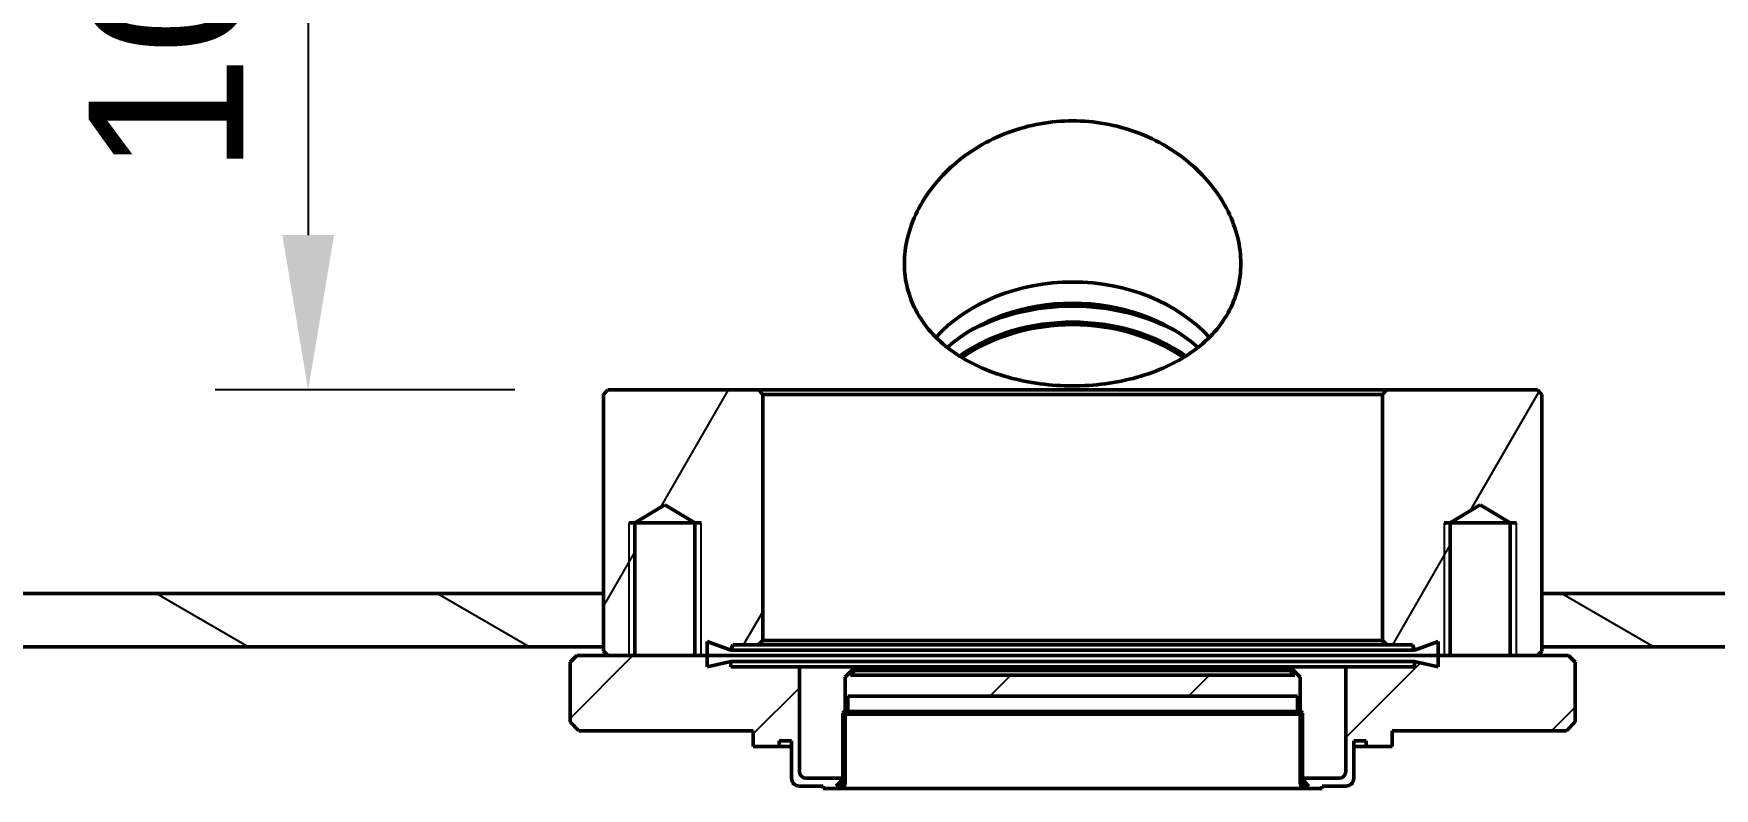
# Model space of a CAD drawing. Header units: millimetres. Extents: x 0 to 420, y 0 to 297.
# Drawn here: x 231.81 to 269.78, y 197.45 to 214.5 of the extents above; entities that cross this region are included whole.
import ezdxf

# ---------------------------------------------------------------- set-up
doc = ezdxf.new("R2010")
doc.units = ezdxf.units.MM
doc.header["$LTSCALE"] = 0.75
for name, color, linetype, lineweight in [('FD_Dimensions', 7, 'Continuous', 25), ('Hatching', 7, 'Continuous', 25), ('Visible', 7, 'Continuous', 50), ('Visible Narrow', 7, 'Continuous', 25)]:
    doc.layers.add(name, color=color, linetype=linetype, lineweight=lineweight)
doc.styles.get("Standard").update_dxf_attribs({"font": 'arial.ttf'})
doc.dimstyles.new('Dim-ISO-25', dxfattribs={"dimtxt": 3.5, "dimasz": 3.5, "dimexe": 2.1, "dimexo": 2.1, "dimgap": 1.4, "dimtad": 1, "dimzin": 12, "dimdsep": 46, "dimtxsty": 'Standard', "dimcen": 0, "dimazin": 3, "dimtp": 0.1, "dimtm": 0.1, "dimtfac": 0.714286, "dimtmove": 0, "dimatfit": 3, "dimfxl": 1, "dimtzin": 12, "dimarcsym": 0})

# ---------------------------------------------------------------- blocks, each defined once
blk = doc.blocks.new('*D15')
at = {"layer": 'Defpoints', "color": 0, "transparency": 16777216}
for p in [(241.685687, 228.390976), (238.015724, 206.450976), (244.785687, 206.450976)]:
    blk.add_point(p, dxfattribs=at)
at = {"layer": 'FD_Dimensions', "color": 0, "lineweight": -2, "transparency": 16777216}
for p, q in [((239.585687, 228.390976), (235.915724, 228.390976)), ((238.015724, 224.890976), (238.015724, 209.950976)), ((242.685687, 206.450976), (235.915724, 206.450976))]:
    blk.add_line(p, q, dxfattribs=at)
at = {"layer": 'FD_Dimensions', "color": 0, "transparency": 16777216}
for points in [[(237.432391, 224.890976), (238.599057, 224.890976), (238.015724, 228.390976)], [(237.432391, 209.950976), (238.599057, 209.950976), (238.015724, 206.450976)]]:
    blk.add_solid(points, dxfattribs=at)
at = {"layer": 'FD_Dimensions', "color": 0, "transparency": 16777216, "insert": (234.828719, 217.420976), "char_height": 3.5, "attachment_point": 5, "rotation": 90}
blk.add_mtext('109.7', dxfattribs=at)

msp = doc.modelspace()

# ---------------------------------------------------------------- hatches: boundary and pattern name
at = {"layer": 'Hatching'}
h = msp.add_hatch(dxfattribs=at)
h.set_pattern_fill('ANSI31', color=256, angle=105, style=0)
h.paths.add_polyline_path([(244.6857, 200.651), (244.6857, 201.851), (215.8257, 201.851), (215.8257, 200.651), (218.2057, 200.651)], flags=0)
h.paths.add_polyline_path([(265.8857, 201.851), (265.8857, 200.651), (292.3657, 200.651), (294.7457, 200.651), (294.7457, 201.851)], flags=0)
h.paths.add_polyline_path([(224.2857, 252.711), (224.2857, 250.331), (224.2857, 241.851), (218.2057, 241.851), (215.8257, 241.851), (215.8257, 240.651), (225.0857, 240.651), (225.0857, 252.711)], flags=0)
h.paths.add_polyline_path([(262.2857, 241.851), (262.2857, 250.331), (262.2857, 252.711), (261.4857, 252.711), (261.4857, 240.651), (294.7457, 240.651), (294.7457, 241.851), (292.3657, 241.851)], flags=0)
h = msp.add_hatch(dxfattribs=at)
h.set_pattern_fill('ANSI31', color=256, angle=15, style=0)
h.paths.add_polyline_path([(265.8857, 206.351), (265.7857, 206.451), (262.3857, 206.451), (262.2857, 206.351), (262.2857, 200.791), (262.3857, 200.691), (262.962, 200.691), (263.0057, 200.571), (263.5407, 200.7657), (263.5407, 200.451), (263.8177, 200.451), (263.8177, 203.451), (264.4957, 203.8583), (265.1736, 203.451), (265.1736, 200.451), (265.7857, 200.451), (265.8857, 200.551), (265.8857, 200.651), (265.8857, 201.851)], flags=0)
h.paths.add_polyline_path([(244.7857, 206.451), (244.6857, 206.351), (244.6857, 201.851), (244.6857, 200.651), (244.6857, 200.551), (244.7857, 200.451), (245.3977, 200.451), (245.3977, 203.451), (246.0757, 203.8583), (246.7536, 203.451), (246.7536, 200.451), (247.0307, 200.451), (247.0307, 200.7657), (247.5657, 200.571), (247.6094, 200.691), (248.1857, 200.691), (248.2857, 200.791), (248.2857, 206.351), (248.1857, 206.451)], flags=0)
h = msp.add_hatch(dxfattribs=at)
h.set_pattern_fill('ANSI31', color=256, style=0)
edge = h.paths.add_edge_path(flags=0)
edge.add_line((260.5232, 197.6773), (260.5232, 197.6011))
edge.add_line((260.5232, 197.6011), (260.6248, 197.4995))
edge.add_line((260.6248, 197.4995), (260.5511, 197.4995))
edge.add_ellipse((260.5511, 197.5757), major_axis=(0, -0.0762), ratio=1, start_angle=-89.99982, end_angle=0, ccw=False)
edge.add_line((260.4749, 197.5757), (260.4749, 199.1505))
edge.add_line((260.4749, 199.1505), (260.4241, 199.2003))
edge.add_line((260.4241, 199.2003), (260.4241, 199.9633))
edge.add_line((260.4241, 199.9633), (260.2387, 200.1487))
edge.add_line((260.2387, 200.1487), (260.2028, 200.1128))
edge.add_line((260.2028, 200.1128), (260.3074, 200.0082))
edge.add_line((260.3074, 200.0082), (250.264, 200.0082))
edge.add_line((250.264, 200.0082), (250.3686, 200.1128))
edge.add_line((250.3686, 200.1128), (250.3327, 200.1487))
edge.add_line((250.3327, 200.1487), (250.1473, 199.9633))
edge.add_line((250.1473, 199.9633), (250.1473, 199.2003))
edge.add_line((250.1473, 199.2003), (250.0965, 199.1505))
edge.add_line((250.0965, 199.1505), (250.0965, 197.5757))
edge.add_ellipse((250.0203, 197.5757), major_axis=(0.0762, 0), ratio=1, start_angle=-89.99982, end_angle=0, ccw=False)
edge.add_line((250.0203, 197.4995), (249.9466, 197.4995))
edge.add_line((249.9466, 197.4995), (250.0482, 197.6011))
edge.add_line((250.0482, 197.6011), (250.0482, 197.6773))
edge.add_line((250.0482, 197.6773), (249.2659, 197.6773))
edge.add_ellipse((249.2659, 197.8297), major_axis=(0, -0.1524), ratio=1, start_angle=-89.99871, end_angle=0, ccw=False)
edge.add_line((249.1135, 197.8297), (249.1135, 200.1919))
edge.add_line((249.1135, 200.1919), (247.5641, 200.1919))
edge.add_line((247.5641, 200.1919), (247.5641, 200.3189))
edge.add_line((247.5641, 200.3189), (247.0307, 200.1919))
edge.add_line((247.0307, 200.1919), (247.0307, 200.451))
edge.add_line((247.0307, 200.451), (246.8927, 200.451))
edge.add_line((246.8927, 200.451), (246.7536, 200.451))
edge.add_line((246.7536, 200.451), (245.3977, 200.451))
edge.add_line((245.3977, 200.451), (245.2587, 200.451))
edge.add_line((245.2587, 200.451), (244.7857, 200.451))
edge.add_line((244.7857, 200.451), (244.0843, 200.451))
edge.add_line((244.0843, 200.451), (243.9319, 200.2986))
edge.add_line((243.9319, 200.2986), (243.9319, 198.951))
edge.add_line((243.9319, 198.951), (244.1319, 198.751))
edge.add_line((244.1319, 198.751), (248.0706, 198.751))
edge.add_line((248.0706, 198.751), (248.0706, 198.3966))
edge.add_line((248.0706, 198.3966), (248.6563, 198.3966))
edge.add_line((248.6563, 198.3966), (248.6563, 198.5206))
edge.add_line((248.6563, 198.5206), (248.9357, 198.5206))
edge.add_line((248.9357, 198.5206), (248.9357, 197.6773))
edge.add_ellipse((249.1135, 197.6773), major_axis=(-0.1778, 0), ratio=1, start_angle=0, end_angle=89.99762)
edge.add_line((249.1135, 197.4995), (249.6494, 197.4995))
edge.add_line((249.6494, 197.4995), (249.6494, 197.4487))
edge.add_line((249.6494, 197.4487), (250.0203, 197.4487))
edge.add_ellipse((250.0203, 197.5757), major_axis=(0, -0.127), ratio=1, start_angle=360, end_angle=450)
edge.add_line((250.1473, 197.5757), (250.1473, 199.1292))
edge.add_line((250.1473, 199.1292), (250.2082, 199.1889))
edge.add_line((250.2082, 199.1889), (250.2082, 199.5306))
edge.add_line((250.2082, 199.5306), (260.3631, 199.5306))
edge.add_line((260.3631, 199.5306), (260.3631, 199.1889))
edge.add_line((260.3631, 199.1889), (260.4241, 199.1292))
edge.add_line((260.4241, 199.1292), (260.4241, 197.5757))
edge.add_ellipse((260.5511, 197.5757), major_axis=(-0.127, 0), ratio=1, start_angle=0, end_angle=90)
edge.add_line((260.5511, 197.4487), (260.9219, 197.4487))
edge.add_line((260.9219, 197.4487), (260.9219, 197.4995))
edge.add_line((260.9219, 197.4995), (261.4579, 197.4995))
edge.add_ellipse((261.4579, 197.6773), major_axis=(0, -0.1778), ratio=1, start_angle=360, end_angle=449.99762)
edge.add_line((261.6357, 197.6773), (261.6357, 198.5206))
edge.add_line((261.6357, 198.5206), (261.9151, 198.5206))
edge.add_line((261.9151, 198.5206), (261.9151, 198.3966))
edge.add_line((261.9151, 198.3966), (262.5008, 198.3966))
edge.add_line((262.5008, 198.3966), (262.5008, 198.751))
edge.add_line((262.5008, 198.751), (266.4395, 198.751))
edge.add_line((266.4395, 198.751), (266.6395, 198.951))
edge.add_line((266.6395, 198.951), (266.6395, 200.2986))
edge.add_line((266.6395, 200.2986), (266.4871, 200.451))
edge.add_line((266.4871, 200.451), (265.7857, 200.451))
edge.add_line((265.7857, 200.451), (265.3127, 200.451))
edge.add_line((265.3127, 200.451), (265.1736, 200.451))
edge.add_line((265.1736, 200.451), (263.8177, 200.451))
edge.add_line((263.8177, 200.451), (263.6787, 200.451))
edge.add_line((263.6787, 200.451), (263.5407, 200.451))
edge.add_line((263.5407, 200.451), (263.5407, 200.1919))
edge.add_line((263.5407, 200.1919), (263.0073, 200.3189))
edge.add_line((263.0073, 200.3189), (263.0073, 200.1919))
edge.add_line((263.0073, 200.1919), (261.4579, 200.1919))
edge.add_line((261.4579, 200.1919), (261.4579, 197.8297))
edge.add_ellipse((261.3055, 197.8297), major_axis=(0.1524, 0), ratio=1, start_angle=-89.99871, end_angle=0, ccw=False)
edge.add_line((261.3055, 197.6773), (260.5232, 197.6773))

# ---------------------------------------------------------------- linework, layer by layer
at = {"layer": 'Visible', "extrusion": (1, -2e-16, 0)}
for p, q in [((244.7857, 206.451), (244.6857, 206.351)), ((244.6857, 206.351), (244.6857, 200.551)), ((248.1857, 206.451), (244.7857, 206.451)), ((248.2857, 206.351), (248.1857, 206.451)), ((262.3857, 206.451), (248.1857, 206.451)), ((248.2857, 200.791), (248.2857, 206.351)), ((248.2857, 206.351), (262.2857, 206.351)), ((262.3857, 206.451), (262.2857, 206.351)), ((262.2857, 206.351), (262.2857, 200.791)), ((265.7857, 206.451), (262.3857, 206.451)), ((265.8857, 206.351), (265.7857, 206.451)), ((265.8857, 200.551), (265.8857, 206.351)), ((245.3977, 203.451), (246.0757, 203.8583)), ((246.0757, 203.8583), (246.7536, 203.451)), ((263.8177, 203.451), (264.4957, 203.8583)), ((264.4957, 203.8583), (265.1736, 203.451)), ((245.2587, 203.451), (246.8927, 203.451)), ((245.3977, 200.451), (245.3977, 203.451)), ((246.7536, 203.451), (246.7536, 200.451)), ((263.6787, 203.451), (265.3127, 203.451)), ((263.8177, 200.451), (263.8177, 203.451)), ((265.1736, 203.451), (265.1736, 200.451)), ((244.6857, 201.851), (215.8257, 201.851)), ((244.6857, 200.651), (244.6857, 201.851)), ((265.8857, 201.851), (265.8857, 200.651)), ((294.7457, 201.851), (265.8857, 201.851)), ((215.8257, 200.651), (244.6857, 200.651)), ((244.6857, 200.551), (244.7857, 200.451)), ((247.0307, 200.451), (247.0307, 200.7657)), ((247.0307, 200.7657), (247.5657, 200.571)), ((247.5657, 200.571), (247.6094, 200.691)), ((247.5657, 200.571), (263.0057, 200.571)), ((247.6094, 200.691), (248.1857, 200.691)), ((248.1857, 200.691), (248.2857, 200.791)), ((248.1857, 200.691), (262.3857, 200.691)), ((262.2857, 200.791), (248.2857, 200.791)), ((262.2857, 200.791), (262.3857, 200.691)), ((262.3857, 200.691), (262.962, 200.691)), ((262.962, 200.691), (263.0057, 200.571)), ((263.0057, 200.571), (263.5407, 200.7657)), ((263.5407, 200.7657), (263.5407, 200.451)), ((265.7857, 200.451), (265.8857, 200.551)), ((265.8857, 200.651), (294.7457, 200.651)), ((244.0843, 200.451), (243.9319, 200.2986)), ((243.9319, 200.2986), (243.9319, 198.951)), ((247.0307, 200.451), (244.0843, 200.451)), ((244.7857, 200.451), (245.3977, 200.451)), ((246.7536, 200.451), (247.0307, 200.451)), ((247.0307, 200.1919), (247.0307, 200.451)), ((263.5407, 200.451), (247.0307, 200.451)), ((247.0307, 200.451), (263.5407, 200.451)), ((247.5641, 200.3189), (247.0307, 200.1919)), ((247.5641, 200.1919), (247.5641, 200.3189)), ((263.0073, 200.3189), (247.5641, 200.3189)), ((249.1135, 200.1919), (247.5641, 200.1919)), ((249.1135, 197.8297), (249.1135, 200.1919)), ((249.1135, 200.1919), (261.4579, 200.1919)), ((250.3327, 200.1487), (250.1473, 199.9633)), ((250.264, 200.0082), (250.3686, 200.1128)), ((250.3686, 200.1128), (250.3327, 200.1487)), ((250.3327, 200.1487), (260.2387, 200.1487)), ((260.2028, 200.1128), (250.3686, 200.1128)), ((260.2387, 200.1487), (260.2028, 200.1128)), ((260.2028, 200.1128), (260.3074, 200.0082)), ((260.4241, 199.9633), (260.2387, 200.1487)), ((263.0073, 200.1919), (261.4579, 200.1919)), ((261.4579, 200.1919), (261.4579, 197.8297)), ((263.5407, 200.1919), (263.0073, 200.3189)), ((263.0073, 200.3189), (263.0073, 200.1919)), ((266.4871, 200.451), (263.5407, 200.451)), ((263.5407, 200.451), (263.5407, 200.1919)), ((263.5407, 200.451), (263.8177, 200.451)), ((265.1736, 200.451), (265.7857, 200.451)), ((266.6395, 200.2986), (266.4871, 200.451)), ((266.6395, 198.951), (266.6395, 200.2986)), ((250.1473, 199.9633), (250.1473, 199.2003)), ((260.3074, 200.0082), (250.264, 200.0082)), ((260.4241, 199.2003), (260.4241, 199.9633)), ((250.2082, 199.1889), (250.2082, 199.5306)), ((250.2082, 199.5306), (260.3631, 199.5306)), ((260.3631, 199.5306), (260.3631, 199.1889)), ((250.1473, 199.2003), (250.0965, 199.1505)), ((250.0965, 199.1505), (250.0965, 197.5757)), ((250.1473, 199.1292), (250.2082, 199.1889)), ((250.1473, 197.5757), (250.1473, 199.1292)), ((260.4241, 199.1292), (250.1473, 199.1292)), ((260.3631, 199.1889), (250.2082, 199.1889)), ((260.3631, 199.1889), (260.4241, 199.1292)), ((260.4749, 199.1505), (260.4241, 199.2003)), ((260.4241, 199.1292), (260.4241, 197.5757)), ((260.4749, 197.5757), (260.4749, 199.1505)), ((243.9319, 198.951), (244.1319, 198.751)), ((244.1319, 198.751), (248.0706, 198.751)), ((248.0706, 198.751), (248.0706, 198.3966)), ((262.5008, 198.3966), (262.5008, 198.751)), ((262.5008, 198.751), (266.4395, 198.751)), ((266.4395, 198.751), (266.6395, 198.951)), ((248.0706, 198.3966), (248.6563, 198.3966)), ((248.6563, 198.3966), (248.6563, 198.5206)), ((248.6563, 198.5206), (248.9357, 198.5206)), ((248.6563, 198.3966), (248.9357, 198.3966)), ((248.9357, 198.5206), (248.9357, 197.6773)), ((261.6357, 197.6773), (261.6357, 198.5206)), ((261.6357, 198.5206), (261.9151, 198.5206)), ((261.6357, 198.3966), (261.9151, 198.3966)), ((261.9151, 198.5206), (261.9151, 198.3966)), ((261.9151, 198.3966), (262.5008, 198.3966)), ((249.1135, 197.4995), (249.6494, 197.4995)), ((250.0482, 197.6773), (249.2659, 197.6773)), ((249.6494, 197.4995), (249.6494, 197.4487)), ((249.9466, 197.4995), (250.0482, 197.6011)), ((250.0203, 197.4995), (249.9466, 197.4995)), ((250.0482, 197.6011), (250.0482, 197.6773)), ((250.0482, 197.6773), (250.0965, 197.6773)), ((250.0965, 197.6011), (250.0482, 197.6011)), ((260.4749, 197.6773), (260.5232, 197.6773)), ((260.5232, 197.6011), (260.4749, 197.6011)), ((260.5232, 197.6773), (260.5232, 197.6011)), ((261.3055, 197.6773), (260.5232, 197.6773)), ((260.5232, 197.6011), (260.6248, 197.4995)), ((260.6248, 197.4995), (260.5511, 197.4995)), ((260.9219, 197.4487), (260.9219, 197.4995)), ((260.9219, 197.4995), (261.4579, 197.4995)), ((249.6494, 197.4487), (250.0203, 197.4487)), ((250.0203, 197.4487), (260.5511, 197.4487)), ((260.5511, 197.4487), (260.9219, 197.4487))]:
    msp.add_line(p, q, dxfattribs=at)
at = {"layer": 'Visible', "extrusion": (0, -2e-16, -1)}
for centre, radius, start, end in [((-249.2659, 197.8297), 0.1524, 270.00129, 0), ((-261.3055, 197.8297), 0.1524, 180, 269.99871), ((-250.0203, 197.5757), 0.0762, 180, 269.99982), ((-260.5511, 197.5757), 0.0762, 270.00018, 0)]:
    msp.add_arc(centre, radius, start, end, dxfattribs=at)
at = {"layer": 'Visible'}
for centre, radius, start, end in [((249.1135, 197.6773), 0.1778, 180, 269.99762), ((250.0203, 197.5757), 0.127, 270, 0), ((260.5511, 197.5757), 0.127, 180, 270), ((261.4579, 197.6773), 0.1778, 270.00238, 0)]:
    msp.add_arc(centre, radius, start, end, dxfattribs=at)
for centre, major_axis, start_param, end_param in [((255.2857, 205.8964), (3.8, 0), 0.6218526, 2.51974), ((255.2857, 205.0843), (-4.1402, 0), 4.1058447, 5.3189333), ((255.2857, 205.0843), (4.191, 0), 1.1969202, 1.9446724), ((255.2857, 204.9279), (3.8075, 0), 0.8522923, 2.2893004)]:
    msp.add_ellipse(centre, major_axis=major_axis, ratio=0.7880108, start_param=start_param, end_param=end_param, dxfattribs=at)
at = {"layer": 'Visible', "extrusion": (0, -2e-16, -1)}
for centre, major_axis, start_param, end_param in [((255.2857, 205.8964), (-3.8, 0), 0.6218526, 2.51974), ((255.2857, 205.4179), (-3.8, 0), 0.7294714, 2.4121212), ((255.2857, 204.9435), (3.8583, 0), 3.9873472, 5.4374308), ((255.2857, 204.9549), (-3.8398, 0), 0.8436016, 2.2979911), ((255.2857, 204.9328), (3.8039, 0), 3.9927547, 5.4320233)]:
    msp.add_ellipse(centre, major_axis=major_axis, ratio=0.7880108, start_param=start_param, end_param=end_param, dxfattribs=at)
at = {"layer": 'Visible'}
msp.add_open_spline([(255.2857, 212.533), (255.0464, 212.533), (254.7992, 212.512), (254.3079, 212.4244), (254.0637, 212.3577), (253.5958, 212.1827), (253.3716, 212.0744), (252.9572, 211.8264), (252.767, 211.6868), (252.4303, 211.3925), (252.2723, 211.2276), (251.9935, 210.873), (251.8727, 210.6833), (251.6786, 210.2929), (251.6051, 210.0919), (251.5086, 209.6933), (251.4857, 209.4957), (251.4857, 209.1186), (251.5086, 208.9266), (251.6051, 208.5509), (251.6786, 208.3671), (251.8727, 208.02), (251.9935, 207.8564), (252.2723, 207.5579), (252.4303, 207.423), (252.767, 207.1867), (252.9572, 207.0772), (253.3716, 206.8857), (253.5958, 206.8038), (254.0637, 206.6728), (254.3079, 206.6237), (254.7992, 206.5593), (255.0464, 206.5441), (255.5249, 206.5441), (255.7721, 206.5593), (256.2635, 206.6237), (256.5076, 206.6728), (256.9756, 206.8038), (257.1997, 206.8857), (257.6141, 207.0772), (257.8043, 207.1867), (258.141, 207.423), (258.2991, 207.5579), (258.5779, 207.8564), (258.6987, 208.02), (258.8928, 208.3671), (258.9663, 208.5509), (259.0627, 208.9266), (259.0857, 209.1186), (259.0857, 209.4957), (259.0627, 209.6933), (258.9663, 210.0919), (258.8928, 210.2929), (258.6987, 210.6833), (258.5779, 210.873), (258.2991, 211.2276), (258.141, 211.3925), (257.8043, 211.6868), (257.6141, 211.8264), (257.1997, 212.0744), (256.9756, 212.1827), (256.5076, 212.3577), (256.2635, 212.4244), (255.7721, 212.512), (255.5249, 212.533), (255.2857, 212.533)], degree=3, knots=[0, 0, 0, 0, 0.3588613, 0.3588613, 0.7177226, 0.7177226, 1.0765839, 1.0765839, 1.4354452, 1.4354452, 1.794288, 1.794288, 2.1531308, 2.1531308, 2.5119736, 2.5119736, 2.8708165, 2.8708165, 3.2296593, 3.2296593, 3.5885021, 3.5885021, 3.9473449, 3.9473449, 4.3061877, 4.3061877, 4.665049, 4.665049, 5.0239103, 5.0239103, 5.3827716, 5.3827716, 5.7416329, 5.7416329, 6.1004942, 6.1004942, 6.4593555, 6.4593555, 6.8182168, 6.8182168, 7.1770781, 7.1770781, 7.5359209, 7.5359209, 7.8947637, 7.8947637, 8.2536065, 8.2536065, 8.6124494, 8.6124494, 8.9712922, 8.9712922, 9.330135, 9.330135, 9.6889778, 9.6889778, 10.0478206, 10.0478206, 10.4066819, 10.4066819, 10.7655432, 10.7655432, 11.1244045, 11.1244045, 11.4832658, 11.4832658, 11.4832658, 11.4832658], dxfattribs=at)
at = {"layer": 'Visible Narrow', "extrusion": (1, -2e-16, 0)}
for p, q in [((245.2587, 203.451), (245.2587, 200.451)), ((246.8927, 200.451), (246.8927, 203.451)), ((263.6787, 203.451), (263.6787, 200.451)), ((265.3127, 200.451), (265.3127, 203.451))]:
    msp.add_line(p, q, dxfattribs=at)

# ---------------------------------------------------------------- dimensions: what is measured, and where the dimension line sits
at = {"layer": 'FD_Dimensions'}
dim = msp.add_linear_dim(base=(238.0157, 206.451), p1=(241.6857, 228.391), p2=(244.7857, 206.451), angle=270, dimstyle='Dim-ISO-25', override={"dimlfac": 5}, dxfattribs=at)
dim.commit()
dim.dimension.update_dxf_attribs({"geometry": '*D15', "text_midpoint": (234.8287, 217.421)})

doc.saveas('drawing.dxf')
